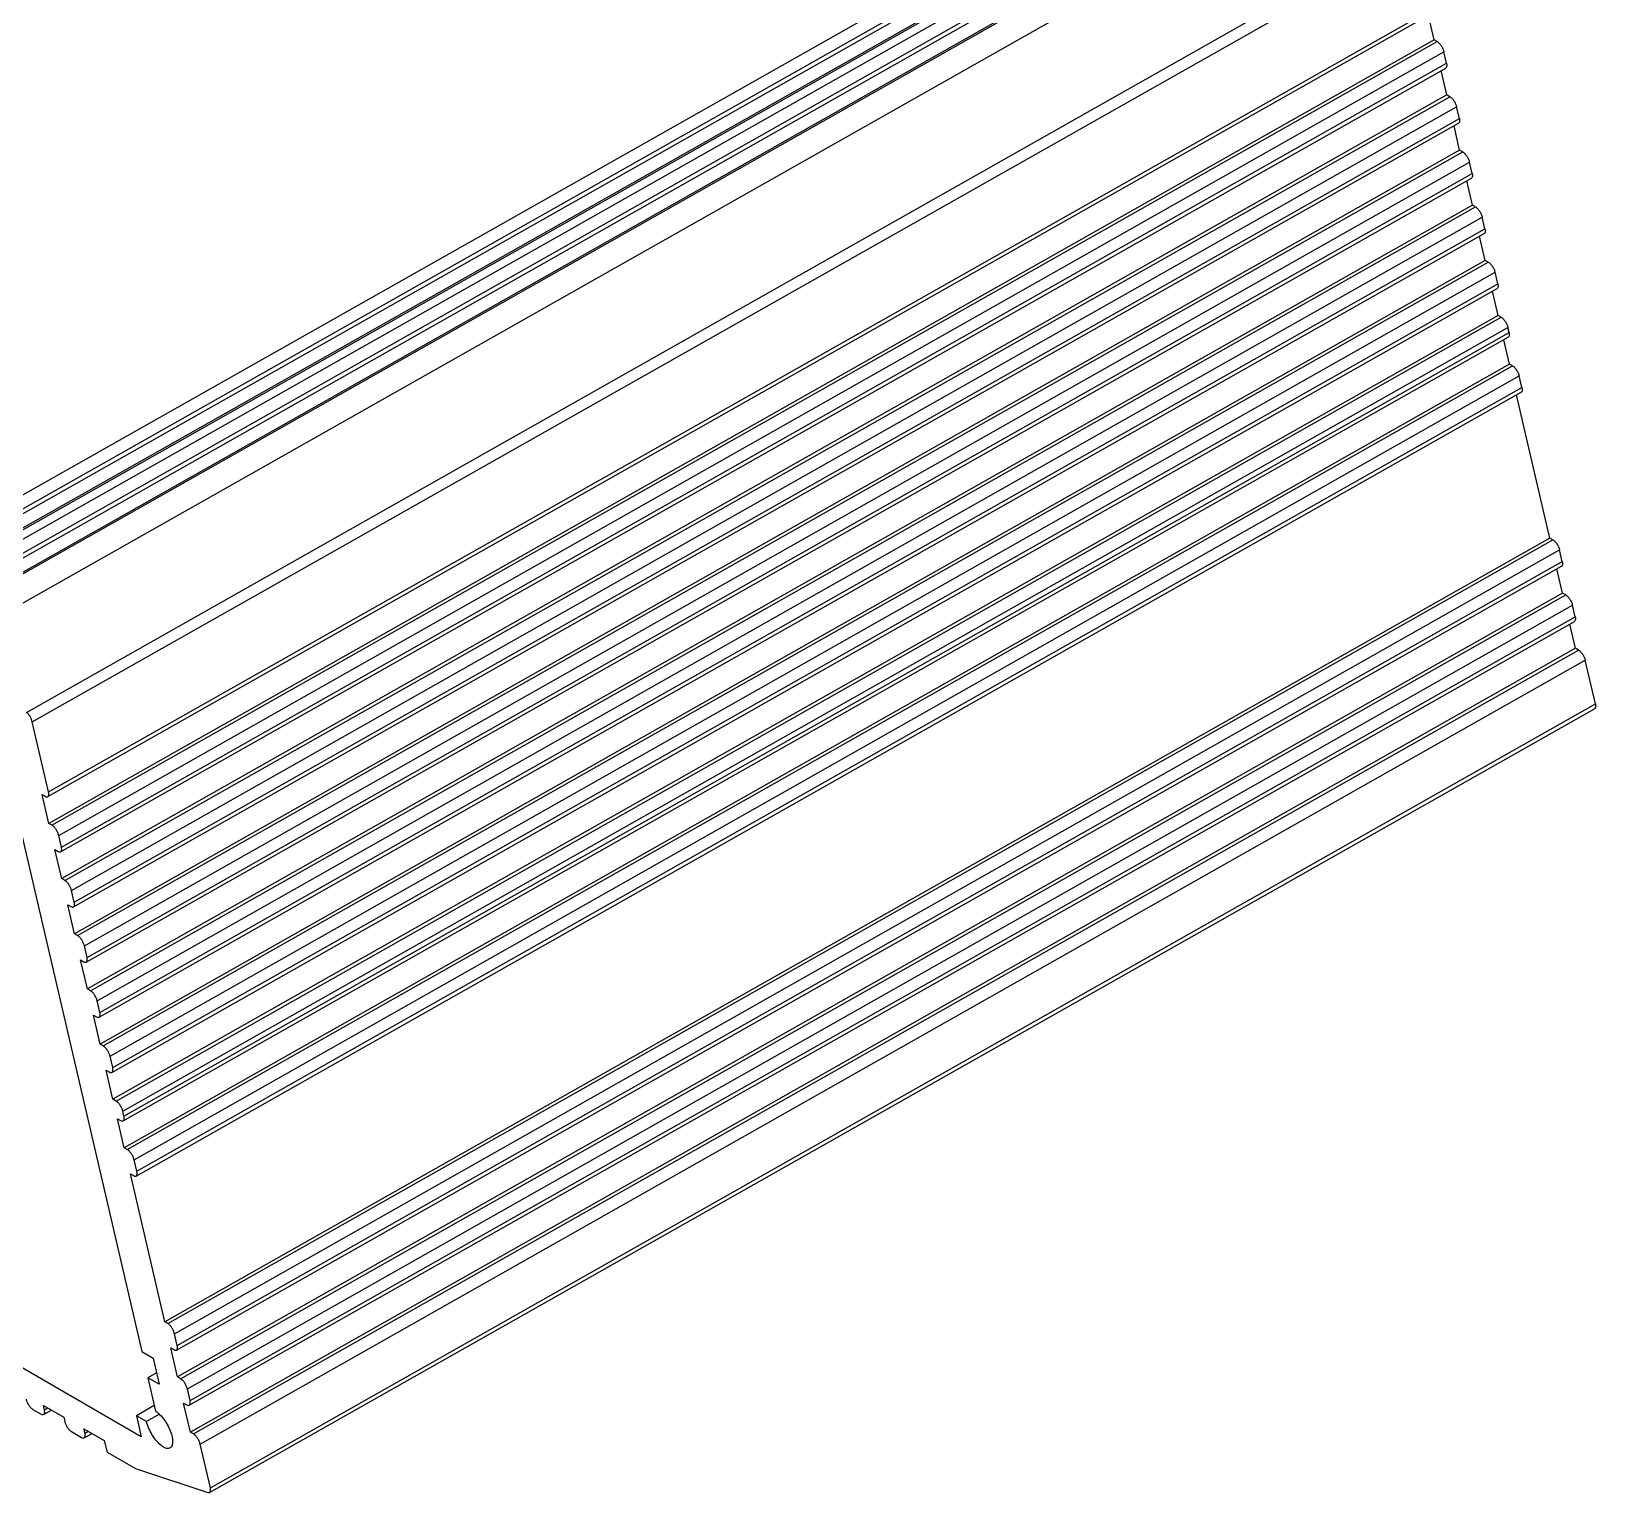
# Model space of a CAD drawing. Header units: millimetres. Extents: x 2693 to 3287, y 268 to 688.
# Drawn here: x 3094.7 to 3184.1, y 465.9 to 549.4 of the extents above; entities that cross this region are included whole.
import ezdxf

# ---------------------------------------------------------------- set-up
doc = ezdxf.new("R2010")
doc.units = ezdxf.units.MM

msp = doc.modelspace()

# ---------------------------------------------------------------- linework, layer by layer
at = {"color": 7, "linetype": 'Continuous'}
for p, q in [((3084.374, 517.318), (3163.495, 562.088)), ((3084.761, 516.736), (3163.881, 561.506)), ((3163.939, 561.257), (3084.819, 516.487)), ((3085.966, 516.333), (3165.086, 561.103)), ((3086.115, 516.312), (3165.236, 561.083)), ((3086.58, 516.044), (3165.7, 560.815)), ((3086.966, 515.462), (3166.087, 560.233)), ((3166.145, 559.984), (3087.024, 515.213)), ((3088.171, 515.06), (3167.292, 559.83)), ((3088.321, 515.039), (3167.442, 559.809)), ((3168.893, 558.972), (3089.772, 514.201)), ((3094.453, 510.477), (3173.573, 555.247)), ((3094.784, 509.933), (3173.905, 554.703)), ((3095.714, 505.933), (3174.835, 550.703)), ((3095.67, 505.665), (3174.791, 550.436)), ((3174.852, 548.899), (3174.529, 550.288)), ((3174.852, 548.899), (3095.731, 504.128)), ((3095.905, 504.028), (3175.026, 548.798)), ((3175.026, 548.798), (3174.852, 548.899)), ((3096.292, 503.446), (3175.413, 548.216)), ((3175.567, 547.553), (3175.413, 548.216)), ((3096.402, 502.515), (3175.523, 547.285)), ((3096.446, 502.783), (3175.567, 547.553)), ((3175.584, 545.749), (3175.261, 547.137)), ((3175.584, 545.749), (3096.463, 500.978)), ((3096.638, 500.878), (3175.758, 545.648)), ((3175.758, 545.648), (3175.584, 545.749)), ((3097.024, 500.296), (3176.145, 545.066)), ((3097.178, 499.632), (3176.299, 544.403)), ((3176.299, 544.403), (3176.145, 545.066)), ((3097.134, 499.365), (3176.255, 544.135)), ((3176.316, 542.598), (3175.994, 543.987)), ((3176.316, 542.598), (3097.196, 497.828)), ((3097.37, 497.727), (3176.49, 542.498)), ((3176.49, 542.498), (3176.316, 542.598)), ((3097.756, 497.145), (3176.877, 541.916)), ((3177.031, 541.253), (3176.877, 541.916)), ((3097.867, 496.214), (3176.987, 540.985)), ((3097.91, 496.482), (3177.031, 541.253)), ((3177.049, 539.448), (3176.726, 540.837)), ((3177.049, 539.448), (3097.928, 494.678)), ((3098.102, 494.577), (3177.223, 539.348)), ((3177.223, 539.348), (3177.049, 539.448)), ((3098.489, 493.995), (3177.609, 538.765)), ((3098.643, 493.332), (3177.763, 538.102)), ((3177.763, 538.102), (3177.609, 538.765)), ((3098.599, 493.064), (3177.719, 537.835)), ((3177.781, 536.298), (3177.458, 537.687)), ((3177.781, 536.298), (3098.66, 491.527)), ((3098.834, 491.427), (3177.955, 536.197)), ((3177.955, 536.197), (3177.781, 536.298)), ((3099.221, 490.845), (3178.341, 535.615)), ((3178.496, 534.952), (3178.341, 535.615)), ((3099.331, 489.914), (3178.452, 534.684)), ((3099.375, 490.182), (3178.496, 534.952)), ((3178.513, 533.147), (3178.19, 534.536)), ((3178.513, 533.147), (3099.392, 488.377)), ((3099.566, 488.277), (3178.687, 533.047)), ((3178.687, 533.047), (3178.513, 533.147)), ((3099.953, 487.694), (3179.074, 532.465)), ((3099.975, 487.143), (3179.096, 531.913)), ((3100.019, 487.411), (3179.14, 532.181)), ((3179.157, 530.377), (3178.834, 531.765)), ((3179.14, 532.181), (3179.074, 532.465)), ((3179.157, 530.377), (3100.036, 485.606)), ((3100.21, 485.506), (3179.331, 530.276)), ((3179.331, 530.276), (3179.157, 530.377)), ((3100.597, 484.924), (3179.718, 529.694)), ((3179.872, 529.031), (3179.718, 529.694)), ((3100.707, 483.993), (3179.828, 528.763)), ((3100.751, 484.26), (3179.872, 529.031)), ((3181.467, 520.437), (3179.566, 528.615)), ((3181.467, 520.437), (3102.347, 475.666)), ((3102.521, 475.566), (3181.641, 520.336)), ((3181.641, 520.336), (3181.467, 520.437)), ((3102.907, 474.984), (3182.028, 519.754)), ((3182.182, 519.091), (3182.028, 519.754)), ((3103.017, 474.053), (3182.138, 518.823)), ((3103.061, 474.32), (3182.182, 519.091)), ((3182.199, 517.286), (3181.877, 518.675)), ((3182.199, 517.286), (3103.079, 472.516)), ((3103.253, 472.415), (3182.374, 517.186)), ((3103.639, 471.833), (3182.76, 516.604)), ((3182.374, 517.186), (3182.199, 517.286)), ((3182.914, 515.941), (3182.76, 516.604)), ((3103.75, 470.902), (3182.87, 515.673)), ((3103.794, 471.17), (3182.914, 515.941)), ((3182.932, 514.136), (3182.609, 515.525)), ((3182.932, 514.136), (3103.811, 469.366)), ((3103.985, 469.265), (3183.106, 514.036)), ((3183.106, 514.036), (3182.932, 514.136)), ((3104.372, 468.683), (3183.492, 513.453)), ((3184.073, 510.956), (3183.492, 513.453)), ((3104.908, 465.918), (3184.029, 510.688)), ((3104.952, 466.186), (3184.073, 510.956)), ((3095.714, 505.933), (3094.784, 509.933)), ((3093.037, 508.369), (3101.034, 473.964)), ((3095.346, 505.786), (3095.52, 505.686)), ((3095.731, 504.128), (3095.346, 505.786)), ((3095.905, 504.028), (3095.731, 504.128)), ((3096.446, 502.783), (3096.292, 503.446)), ((3096.078, 502.636), (3096.252, 502.536)), ((3096.463, 500.978), (3096.078, 502.636)), ((3096.638, 500.878), (3096.463, 500.978)), ((3097.178, 499.632), (3097.024, 500.296)), ((3096.81, 499.486), (3096.984, 499.385)), ((3097.196, 497.828), (3096.81, 499.486)), ((3097.37, 497.727), (3097.196, 497.828)), ((3097.91, 496.482), (3097.756, 497.145)), ((3097.542, 496.336), (3097.717, 496.235)), ((3097.928, 494.678), (3097.542, 496.336)), ((3098.102, 494.577), (3097.928, 494.678)), ((3098.643, 493.332), (3098.489, 493.995)), ((3098.275, 493.185), (3098.449, 493.085)), ((3098.66, 491.527), (3098.275, 493.185)), ((3098.834, 491.427), (3098.66, 491.527)), ((3099.375, 490.182), (3099.221, 490.845)), ((3101.009, 469.097), (3064.792, 490.007)), ((3099.007, 490.035), (3099.181, 489.935)), ((3099.392, 488.377), (3099.007, 490.035)), ((3099.566, 488.277), (3099.392, 488.377)), ((3099.651, 487.264), (3099.825, 487.164)), ((3100.036, 485.606), (3099.651, 487.264)), ((3100.019, 487.411), (3099.953, 487.694)), ((3100.21, 485.506), (3100.036, 485.606)), ((3100.751, 484.26), (3100.597, 484.924)), ((3100.383, 484.114), (3100.557, 484.013)), ((3102.347, 475.666), (3100.383, 484.114)), ((3102.521, 475.566), (3102.347, 475.666)), ((3103.061, 474.32), (3102.907, 474.984)), ((3101.034, 473.964), (3101.69, 473.585)), ((3102.693, 474.174), (3102.867, 474.073)), ((3103.079, 472.516), (3102.693, 474.174)), ((3101.883, 472.756), (3101.38, 472.472)), ((3101.69, 473.585), (3102.037, 472.093)), ((3102.037, 472.093), (3101.38, 472.472)), ((3101.38, 472.472), (3101.824, 470.564)), ((3103.253, 472.415), (3103.079, 472.516)), ((3103.426, 471.024), (3103.6, 470.923)), ((3103.811, 469.366), (3103.426, 471.024)), ((3103.794, 471.17), (3103.639, 471.833)), ((3094.816, 470.663), (3095.28, 470.395)), ((3095.416, 470.891), (3096.577, 470.221)), ((3095.474, 470.642), (3095.416, 470.891)), ((3095.43, 470.374), (3095.875, 470.626)), ((3095.474, 470.642), (3095.662, 470.749)), ((3096.577, 470.221), (3096.635, 469.972)), ((3101.751, 470.877), (3100.73, 470.299)), ((3101.31, 469.964), (3100.73, 470.299)), ((3100.73, 470.299), (3101.009, 469.097)), ((3102.047, 470.381), (3101.31, 469.964)), ((3097.021, 469.39), (3097.599, 469.056)), ((3097.735, 469.552), (3098.896, 468.882)), ((3097.793, 469.303), (3097.735, 469.552)), ((3097.749, 469.036), (3098.194, 469.287)), ((3097.793, 469.303), (3097.981, 469.41)), ((3103.985, 469.265), (3103.811, 469.366)), ((3098.896, 468.882), (3099.05, 468.219)), ((3104.952, 466.186), (3104.372, 468.683)), ((3099.05, 468.219), (3100.678, 467.279)), ((3100.678, 467.279), (3104.81, 465.915))]:
    msp.add_line(p, q, dxfattribs=at)
for points, start_tangent, end_tangent in [([(3175.026, 548.798), (3175.144, 548.703), (3175.259, 548.558), (3175.354, 548.388), (3175.413, 548.216)], (0.866025, -0.5), (0.226388, -0.974037)), ([(3175.567, 547.553), (3175.582, 547.407), (3175.55, 547.309), (3175.522, 547.287)], (0.226388, -0.974037), (-0.877852, -0.478932)), ([(3175.758, 545.648), (3175.877, 545.552), (3175.992, 545.408), (3176.086, 545.237), (3176.145, 545.066)], (0.866025, -0.5), (0.226388, -0.974037)), ([(3176.299, 544.403), (3176.314, 544.257), (3176.282, 544.159), (3176.254, 544.137)], (0.226388, -0.974037), (-0.877852, -0.478932)), ([(3176.49, 542.498), (3176.609, 542.402), (3176.724, 542.258), (3176.818, 542.087), (3176.877, 541.916)], (0.866025, -0.5), (0.226388, -0.974037)), ([(3177.031, 541.253), (3177.046, 541.107), (3177.014, 541.008), (3176.986, 540.987)], (0.226388, -0.974037), (-0.877852, -0.478932)), ([(3177.223, 539.348), (3177.341, 539.252), (3177.456, 539.108), (3177.55, 538.937), (3177.609, 538.765)], (0.866025, -0.5), (0.226388, -0.974037)), ([(3177.763, 538.102), (3177.778, 537.956), (3177.746, 537.858), (3177.719, 537.836)], (0.226388, -0.974037), (-0.877852, -0.478932)), ([(3177.955, 536.197), (3178.073, 536.102), (3178.188, 535.957), (3178.282, 535.787), (3178.341, 535.615)], (0.866025, -0.5), (0.226388, -0.974037)), ([(3178.496, 534.952), (3178.51, 534.806), (3178.479, 534.708), (3178.451, 534.686)], (0.226388, -0.974037), (-0.877852, -0.478932)), ([(3178.687, 533.047), (3178.805, 532.951), (3178.92, 532.807), (3179.015, 532.636), (3179.074, 532.465)], (0.866025, -0.5), (0.226388, -0.974037)), ([(3179.14, 532.181), (3179.154, 532.035), (3179.123, 531.937), (3179.095, 531.915)], (0.226388, -0.974037), (-0.877852, -0.478932)), ([(3179.331, 530.276), (3179.449, 530.18), (3179.564, 530.036), (3179.659, 529.865), (3179.718, 529.694)], (0.866025, -0.5), (0.226388, -0.974037)), ([(3179.872, 529.031), (3179.887, 528.885), (3179.855, 528.787), (3179.827, 528.765)], (0.226388, -0.974037), (-0.877852, -0.478932)), ([(3181.641, 520.336), (3181.76, 520.24), (3181.875, 520.096), (3181.969, 519.925), (3182.028, 519.754)], (0.866025, -0.5), (0.226388, -0.974037)), ([(3182.182, 519.091), (3182.197, 518.945), (3182.165, 518.847), (3182.137, 518.825)], (0.226388, -0.974037), (-0.877852, -0.478932)), ([(3182.374, 517.186), (3182.492, 517.09), (3182.607, 516.946), (3182.701, 516.775), (3182.76, 516.604)], (0.866025, -0.5), (0.226388, -0.974037)), ([(3182.914, 515.941), (3182.929, 515.795), (3182.897, 515.697), (3182.869, 515.675)], (0.226388, -0.974037), (-0.877852, -0.478932)), ([(3183.106, 514.036), (3183.224, 513.94), (3183.339, 513.796), (3183.433, 513.625), (3183.492, 513.453)], (0.866025, -0.5), (0.226388, -0.974037)), ([(3094.784, 509.933), (3094.734, 510.084), (3094.656, 510.236), (3094.558, 510.373), (3094.453, 510.477)], (-0.226388, 0.974037), (-0.78253, 0.622613)), ([(3184.073, 510.956), (3184.088, 510.825), (3184.067, 510.73), (3184.028, 510.689)], (0.226388, -0.974037), (-0.855111, -0.518445)), ([(3095.669, 505.667), (3095.697, 505.689), (3095.729, 505.787), (3095.714, 505.933)], (0.877852, 0.478932), (-0.226388, 0.974037)), ([(3095.52, 505.686), (3095.624, 505.653), (3095.669, 505.667)], (0.866025, -0.5), (0.877852, 0.478932)), ([(3096.292, 503.446), (3096.233, 503.617), (3096.139, 503.788), (3096.024, 503.932), (3095.905, 504.028)], (-0.226388, 0.974037), (-0.866025, 0.5)), ([(3096.252, 502.536), (3096.356, 502.503), (3096.401, 502.517)], (0.866025, -0.5), (0.877852, 0.478932)), ([(3096.401, 502.517), (3096.429, 502.539), (3096.461, 502.637), (3096.446, 502.783)], (0.877852, 0.478932), (-0.226388, 0.974037)), ([(3097.024, 500.296), (3096.965, 500.467), (3096.871, 500.638), (3096.756, 500.782), (3096.638, 500.878)], (-0.226388, 0.974037), (-0.866025, 0.5)), ([(3097.133, 499.366), (3097.161, 499.388), (3097.193, 499.486), (3097.178, 499.632)], (0.877852, 0.478932), (-0.226388, 0.974037)), ([(3096.984, 499.385), (3097.088, 499.353), (3097.133, 499.366)], (0.866025, -0.5), (0.877852, 0.478932)), ([(3097.756, 497.145), (3097.697, 497.317), (3097.603, 497.487), (3097.488, 497.632), (3097.37, 497.727)], (-0.226388, 0.974037), (-0.866025, 0.5)), ([(3097.717, 496.235), (3097.82, 496.203), (3097.866, 496.216)], (0.866025, -0.5), (0.877852, 0.478932)), ([(3097.866, 496.216), (3097.894, 496.238), (3097.925, 496.336), (3097.91, 496.482)], (0.877852, 0.478932), (-0.226388, 0.974037)), ([(3098.489, 493.995), (3098.43, 494.166), (3098.335, 494.337), (3098.22, 494.481), (3098.102, 494.577)], (-0.226388, 0.974037), (-0.866025, 0.5)), ([(3098.598, 493.066), (3098.626, 493.088), (3098.657, 493.186), (3098.643, 493.332)], (0.877852, 0.478932), (-0.226388, 0.974037)), ([(3098.449, 493.085), (3098.553, 493.052), (3098.598, 493.066)], (0.866025, -0.5), (0.877852, 0.478932)), ([(3099.221, 490.845), (3099.162, 491.016), (3099.068, 491.187), (3098.953, 491.331), (3098.834, 491.427)], (-0.226388, 0.974037), (-0.866025, 0.5)), ([(3099.181, 489.935), (3099.285, 489.902), (3099.33, 489.916)], (0.866025, -0.5), (0.877852, 0.478932)), ([(3099.33, 489.916), (3099.358, 489.937), (3099.39, 490.036), (3099.375, 490.182)], (0.877852, 0.478932), (-0.226388, 0.974037)), ([(3099.953, 487.694), (3099.894, 487.866), (3099.8, 488.037), (3099.685, 488.181), (3099.566, 488.277)], (-0.226388, 0.974037), (-0.866025, 0.5)), ([(3099.825, 487.164), (3099.929, 487.131), (3099.974, 487.145)], (0.866025, -0.5), (0.877852, 0.478932)), ([(3099.974, 487.145), (3100.002, 487.167), (3100.034, 487.265), (3100.019, 487.411)], (0.877852, 0.478932), (-0.226388, 0.974037)), ([(3100.597, 484.924), (3100.538, 485.095), (3100.444, 485.266), (3100.329, 485.41), (3100.21, 485.506)], (-0.226388, 0.974037), (-0.866025, 0.5)), ([(3100.557, 484.013), (3100.661, 483.981), (3100.706, 483.994)], (0.866025, -0.5), (0.877852, 0.478932)), ([(3100.706, 483.994), (3100.734, 484.016), (3100.766, 484.114), (3100.751, 484.26)], (0.877852, 0.478932), (-0.226388, 0.974037)), ([(3102.907, 474.984), (3102.848, 475.155), (3102.754, 475.326), (3102.639, 475.47), (3102.521, 475.566)], (-0.226388, 0.974037), (-0.866025, 0.5)), ([(3102.867, 474.073), (3102.971, 474.041), (3103.017, 474.054)], (0.866025, -0.5), (0.877852, 0.478932)), ([(3103.017, 474.054), (3103.044, 474.076), (3103.076, 474.174), (3103.061, 474.32)], (0.877852, 0.478932), (-0.226388, 0.974037)), ([(3103.639, 471.833), (3103.58, 472.005), (3103.486, 472.175), (3103.371, 472.32), (3103.253, 472.415)], (-0.226388, 0.974037), (-0.866025, 0.5)), ([(3094.429, 471.245), (3094.488, 471.074), (3094.582, 470.903), (3094.697, 470.759), (3094.816, 470.663)], (0.226388, -0.974037), (0.866025, -0.5)), ([(3103.749, 470.904), (3103.777, 470.926), (3103.808, 471.024), (3103.794, 471.17)], (0.877852, 0.478932), (-0.226388, 0.974037)), ([(3095.28, 470.395), (3095.384, 470.363), (3095.429, 470.376)], (0.866025, -0.5), (0.877852, 0.478932)), ([(3095.429, 470.376), (3095.457, 470.398), (3095.489, 470.496), (3095.474, 470.642)], (0.877852, 0.478932), (-0.226388, 0.974037)), ([(3101.824, 470.564), (3102.076, 470.357), (3102.324, 470.061), (3102.54, 469.707), (3102.7, 469.336), (3102.787, 468.988), (3102.791, 468.701), (3102.712, 468.508), (3102.65, 468.46)], (0.847538, -0.530735), (-0.874448, -0.48512)), ([(3103.6, 470.923), (3103.703, 470.891), (3103.749, 470.904)], (0.866025, -0.5), (0.877852, 0.478932)), ([(3096.635, 469.972), (3096.694, 469.801), (3096.788, 469.63), (3096.903, 469.486), (3097.021, 469.39)], (0.226388, -0.974037), (0.866025, -0.5)), ([(3097.748, 469.037), (3097.776, 469.059), (3097.808, 469.157), (3097.793, 469.303)], (0.877852, 0.478932), (-0.226388, 0.974037)), ([(3102.65, 468.46), (3102.558, 468.429), (3102.346, 468.473), (3102.1, 468.636), (3101.847, 468.899), (3101.615, 469.233), (3101.429, 469.602), (3101.31, 469.964)], (-0.874448, -0.48512), (-0.226388, 0.974037)), ([(3104.372, 468.683), (3104.313, 468.854), (3104.218, 469.025), (3104.103, 469.169), (3103.985, 469.265)], (-0.226388, 0.974037), (-0.866025, 0.5)), ([(3097.599, 469.056), (3097.703, 469.024), (3097.748, 469.037)], (0.866025, -0.5), (0.877852, 0.478932)), ([(3104.81, 465.915), (3104.892, 465.911), (3104.908, 465.918)], (0.949606, -0.313446), (0.855111, 0.518445)), ([(3104.908, 465.918), (3104.947, 465.959), (3104.968, 466.055), (3104.952, 466.186)], (0.855111, 0.518445), (-0.226388, 0.974037))]:
    msp.add_spline(points, degree=3, dxfattribs=dict(at, start_tangent=start_tangent, end_tangent=end_tangent))

doc.saveas('drawing.dxf')
